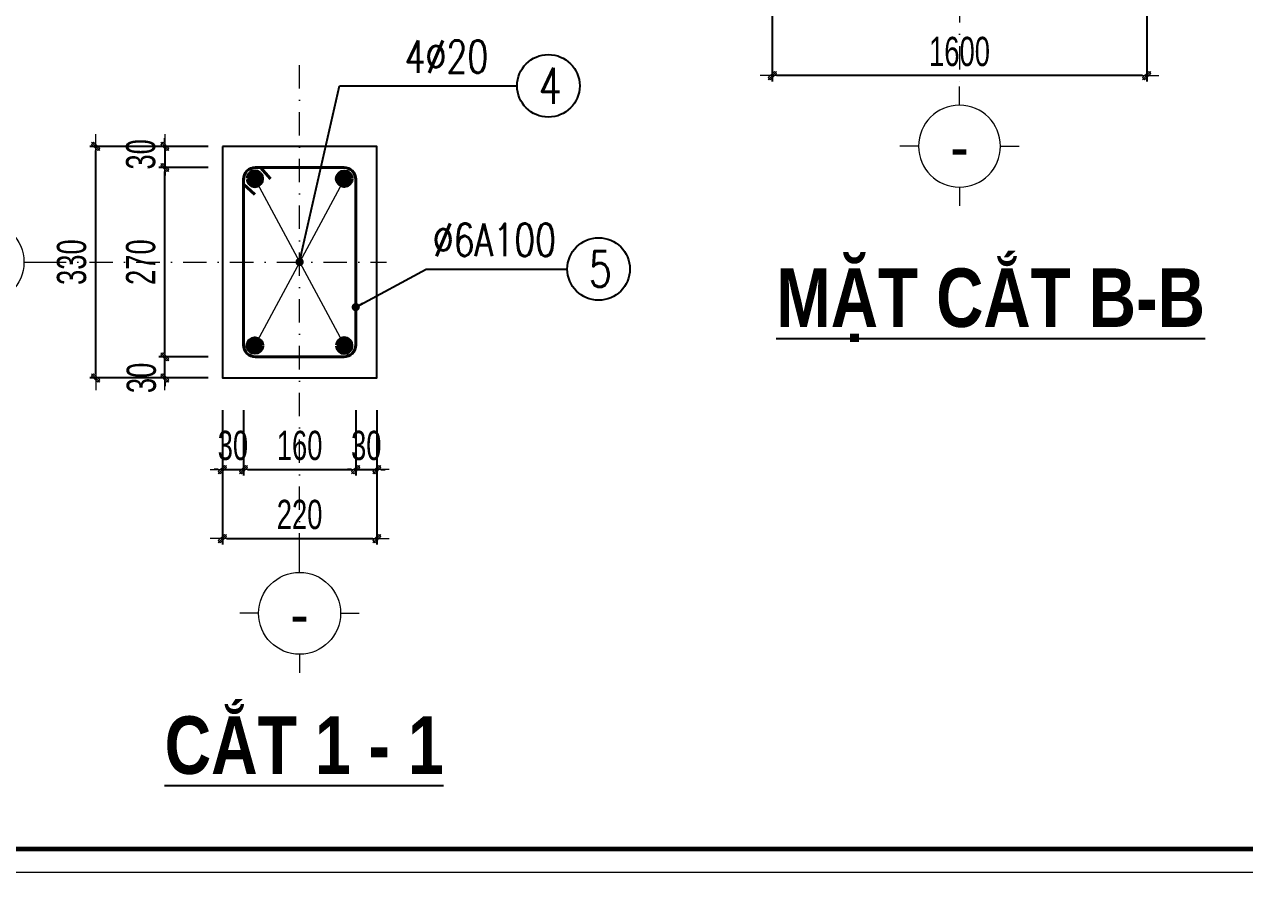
# Model space of a CAD drawing. Header units: millimetres. Extents: x -178395 to 493851, y -561170 to -280028.
# Drawn here: x -55382 to -50167, y -465515 to -461888 of the extents above; entities that cross this region are included whole.
import ezdxf
from ezdxf.enums import TextEntityAlignment as Align

# ---------------------------------------------------------------- set-up
doc = ezdxf.new("R2010")
doc.units = ezdxf.units.MM
doc.header["$MEASUREMENT"] = 0
doc.header["$PDMODE"] = 32
doc.linetypes.add('DASHDOT', pattern=[1, 0.5, -0.25, 0, -0.25])
doc.layers.get('Defpoints').update_dxf_attribs({"color": 1})
for name, color, linetype, lineweight in [('Khungten_LCDI', 7, 'Continuous', 5), ('LC Dim', 8, 'Continuous', 18), ('LC ISO', 153, 'Continuous', 13), ('LC Net dam2', 6, 'Continuous', 40), ('LC Net dam3', 1, 'Continuous', 60), ('LC Net manh', 133, 'Continuous', 5), ('LC Net thay', 63, 'Continuous', 25), ('LC Net truc', 79, 'DASHDOT', 13), ('LC Text1', 3, 'Continuous', 20), ('LC Text2', 7, 'Continuous', 25)]:
    doc.layers.add(name, color=color, linetype=linetype, lineweight=lineweight)
doc.styles.add('HOATBIF', font='hoatbif.shx', dxfattribs={"width": 0.7})
doc.styles.add('Khungten', font='VHAVAN.TTF', dxfattribs={"width": 0.9, "height": 5000})
doc.styles.add('LC 1', font='VHAVANB.TTF')
doc.styles.add('LC 3', font='vnsimli.shx', dxfattribs={"width": 0.75})
doc.styles.add('LC3', font='VHARIALB.TTF', dxfattribs={"width": 0.8})
doc.styles.add('Title', font='VHBLACK.TTF', dxfattribs={"width": 0.8})
doc.dimstyles.new('1-100(1-50)', dxfattribs={"dimscale": 50, "dimtxt": 2.5, "dimasz": 0.35, "dimexe": 0.5, "dimexo": 0, "dimgap": 0.8, "dimtad": 1, "dimdec": 0, "dimzin": 0, "dimdsep": 46, "dimtxsty": 'HOATBIF', "dimblk1": 'DOT', "dimblk2": 'DOT', "dimsah": 1, "dimcen": -1, "dimdle": 1, "dimclrd": 256, "dimclre": 256, "dimclrt": 4, "dimadec": 3, "dimazin": 2, "dimtfac": 0.333333, "dimtdec": 0, "dimtix": 1, "dimtmove": 2, "dimatfit": 3, "dimldrblk": 'DOT', "dimfxl": 1, "dimtvp": 0.833333, "dimtolj": 1, "dimtzin": 0, "dimarcsym": 0})

# ---------------------------------------------------------------- blocks, each defined once
blk = doc.blocks.new('lcdi fix')
at = {"layer": 'Defpoints', "lineweight": 0}
blk.add_lwpolyline([(-1200, -14850), (-1200, 14850), (40800, 14850), (40800, -14850)], close=True, dxfattribs=at)
at = {"layer": 'Khungten_LCDI', "color": 5, "lineweight": 60}
blk.add_lwpolyline([(0, -14650), (0, 14650), (40600, 14650), (40600, -14650)], close=True, dxfattribs=at)
at = {"color": 7, "style": 'Khungten', "width": 0.8}
for tag, p in [('REVISION', (39499, -10746)), ('NGAYHT', (39546, -11609))]:
    blk.add_attdef(tag, text='', height=200, dxfattribs=at).set_placement(p, align=Align.CENTER)
at = {"layer": 'LC Text1', "color": 3, "style": 'LC 1', "width": 1.834006}
for tag, p, p2 in [('TENBANVE1', (36913, -8886), (40339, -8886)), ('TENBANVE2', (36913, -9562), (40339, -9562))]:
    blk.add_attdef(tag, text='', height=250, dxfattribs=at).set_placement(p, p2, align=Align.FIT)
at = {"layer": 'LC Text1', "style": 'Title', "width": 0.7}
blk.add_attdef('SOBANVE', text='', height=250, dxfattribs=at).set_placement((39562, -13896), align=Align.CENTER)
blk = doc.blocks.new('DOT')
at = {"layer": 'LC Dim'}
blk.add_line((-3, 0), (3, 0), dxfattribs=at)
at = {"layer": 'LC Dim', "color": 4}
blk.add_line((-1, -1), (1, 1), dxfattribs=at)
blk.add_lwpolyline([(0.5, 1), (-1, -0.5), (-0.5, -1), (1, 0.5)], close=True, dxfattribs=at)
blk = doc.blocks.new('*D279')
at = {"layer": 'Defpoints', "color": 0, "ltscale": 2, "transparency": 16777216}
for p in [(-52185.7, -461510.1), (-50585.7, -461510.1), (-52185.7, -462107.2)]:
    blk.add_point(p, dxfattribs=at)
at = {"layer": 'LC Dim', "lineweight": -2, "ltscale": 2, "transparency": 16777216}
for p, q in [((-52185.7, -461510.1), (-52185.7, -462132.2)), ((-50585.7, -461510.1), (-50585.7, -462132.2)), ((-50603.2, -462107.2), (-52168.2, -462107.2))]:
    blk.add_line(p, q, dxfattribs=at)
at = {"layer": 'LC Dim', "lineweight": -2, "ltscale": 2, "transparency": 16777216, "xscale": 17.5, "yscale": 17.5, "zscale": 17.5, "rotation": 180}
blk.add_blockref('DOT', (-52185.7, -462107.2), dxfattribs=at)
at = {"layer": 'LC Dim', "lineweight": -2, "ltscale": 2, "transparency": 16777216, "xscale": 17.5, "yscale": 17.5, "zscale": 17.5}
blk.add_blockref('DOT', (-50585.7, -462107.2), dxfattribs=at)
at = {"layer": 'LC Dim', "color": 4, "ltscale": 2, "transparency": 16777216, "insert": (-51385.7, -462004.7), "char_height": 125, "attachment_point": 5, "style": 'HOATBIF'}
blk.add_mtext('\\A1;1600', dxfattribs=at)
blk = doc.blocks.new('_Dot')
at = {"color": 0, "linetype": 'ByBlock', "lineweight": -2}
blk.add_line((-0.5, 0), (-1, 0), dxfattribs=at)
at = {"color": 0, "linetype": 'ByBlock', "const_width": 0.5}
blk.add_lwpolyline([(-0.25, 0, 1), (0.25, 0, 1)], format="xyb", close=True, dxfattribs=at)
blk = doc.blocks.new('TIEUDE1')
at = {"layer": 'LC Text2', "color": 7, "style": 'LC 1'}
blk.add_attdef('TIªU§Ò', text='', height=5, dxfattribs=at).set_placement((0, 0), align=Align.BOTTOM_CENTER)
blk.add_attdef('TL', text='', height=3, dxfattribs=at).set_placement((0, -2), align=Align.TOP_CENTER)
blk = doc.blocks.new('TTRUC')
at = {"layer": 'LC ISO'}
for p, q in [((0, 6.95), (0, 10.13)), ((-6.95, 0), (-10.13, 0)), ((6.95, 0), (10.13, 0)), ((0, -6.95), (0, -10.13))]:
    blk.add_line(p, q, dxfattribs=at)
at = {"layer": 'LC Net manh'}
blk.add_circle((0, 0), 6.95, dxfattribs=at)
blk = doc.blocks.new('theptron1')
at = {"layer": 'LC Net dam3'}
for p, q in [((-0.5, 0), (0.5, 0)), ((-0.354, 0.354), (0.354, -0.354)), ((0.354, 0.354), (-0.354, -0.354)), ((0, 0.5), (0, -0.5))]:
    blk.add_line(p, q, dxfattribs=at)
blk.add_circle((0, 0), 0.5, dxfattribs=at)
blk = doc.blocks.new('*D152')
at = {"layer": 'Defpoints', "color": 0, "ltscale": 2, "transparency": 16777216}
for p in [(-54535.9, -463538.4), (-54445.9, -463538.4), (-54445.9, -463791.9)]:
    blk.add_point(p, dxfattribs=at)
at = {"layer": 'LC Dim', "lineweight": -2, "ltscale": 2, "transparency": 16777216}
for p, q in [((-54535.9, -463538.4), (-54535.9, -463816.9)), ((-54445.9, -463538.4), (-54445.9, -463816.9)), ((-54553.4, -463791.9), (-54570.9, -463791.9)), ((-54535.9, -463791.9), (-54445.9, -463791.9)), ((-54428.4, -463791.9), (-54410.9, -463791.9))]:
    blk.add_line(p, q, dxfattribs=at)
at = {"layer": 'LC Dim', "lineweight": -2, "ltscale": 2, "transparency": 16777216, "xscale": 17.5, "yscale": 17.5, "zscale": 17.5}
blk.add_blockref('DOT', (-54535.9, -463791.9), dxfattribs=at)
at = {"layer": 'LC Dim', "lineweight": -2, "ltscale": 2, "transparency": 16777216, "xscale": 17.5, "yscale": 17.5, "zscale": 17.5, "rotation": 180}
blk.add_blockref('DOT', (-54445.9, -463791.9), dxfattribs=at)
at = {"layer": 'LC Dim', "color": 4, "ltscale": 2, "transparency": 16777216, "insert": (-54490.9, -463689.4), "char_height": 125, "attachment_point": 5, "style": 'HOATBIF'}
blk.add_mtext('\\A1;30', dxfattribs=at)
blk = doc.blocks.new('*D153')
at = {"layer": 'Defpoints', "color": 0, "ltscale": 2, "transparency": 16777216}
for p in [(-54445.9, -463538.4), (-53965.9, -463538.4), (-53965.9, -463791.9)]:
    blk.add_point(p, dxfattribs=at)
at = {"layer": 'LC Dim', "lineweight": -2, "ltscale": 2, "transparency": 16777216}
for p, q in [((-54445.9, -463538.4), (-54445.9, -463816.9)), ((-53965.9, -463538.4), (-53965.9, -463816.9)), ((-54428.4, -463791.9), (-53983.4, -463791.9))]:
    blk.add_line(p, q, dxfattribs=at)
at = {"layer": 'LC Dim', "lineweight": -2, "ltscale": 2, "transparency": 16777216, "xscale": 17.5, "yscale": 17.5, "zscale": 17.5, "rotation": 180}
blk.add_blockref('DOT', (-54445.9, -463791.9), dxfattribs=at)
at = {"layer": 'LC Dim', "lineweight": -2, "ltscale": 2, "transparency": 16777216, "xscale": 17.5, "yscale": 17.5, "zscale": 17.5}
blk.add_blockref('DOT', (-53965.9, -463791.9), dxfattribs=at)
at = {"layer": 'LC Dim', "color": 4, "ltscale": 2, "transparency": 16777216, "insert": (-54205.9, -463689.4), "char_height": 125, "attachment_point": 5, "style": 'HOATBIF'}
blk.add_mtext('\\A1;160', dxfattribs=at)
blk = doc.blocks.new('*D154')
at = {"layer": 'Defpoints', "color": 0, "ltscale": 2, "transparency": 16777216}
for p in [(-53965.9, -463538.4), (-53875.9, -463538.4), (-53875.9, -463791.9)]:
    blk.add_point(p, dxfattribs=at)
at = {"layer": 'LC Dim', "lineweight": -2, "ltscale": 2, "transparency": 16777216}
for p, q in [((-53965.9, -463538.4), (-53965.9, -463816.9)), ((-53875.9, -463538.4), (-53875.9, -463816.9)), ((-53983.4, -463791.9), (-54000.9, -463791.9)), ((-53965.9, -463791.9), (-53875.9, -463791.9)), ((-53858.4, -463791.9), (-53840.9, -463791.9))]:
    blk.add_line(p, q, dxfattribs=at)
at = {"layer": 'LC Dim', "lineweight": -2, "ltscale": 2, "transparency": 16777216, "xscale": 17.5, "yscale": 17.5, "zscale": 17.5}
blk.add_blockref('DOT', (-53965.9, -463791.9), dxfattribs=at)
at = {"layer": 'LC Dim', "lineweight": -2, "ltscale": 2, "transparency": 16777216, "xscale": 17.5, "yscale": 17.5, "zscale": 17.5, "rotation": 180}
blk.add_blockref('DOT', (-53875.9, -463791.9), dxfattribs=at)
at = {"layer": 'LC Dim', "color": 4, "ltscale": 2, "transparency": 16777216, "insert": (-53920.9, -463689.4), "char_height": 125, "attachment_point": 5, "style": 'HOATBIF'}
blk.add_mtext('\\A1;30', dxfattribs=at)
blk = doc.blocks.new('*D155')
at = {"layer": 'Defpoints', "color": 0, "ltscale": 2, "transparency": 16777216}
for p in [(-54535.9, -463538.4), (-53875.9, -463538.4), (-53875.9, -464087.1)]:
    blk.add_point(p, dxfattribs=at)
at = {"layer": 'LC Dim', "lineweight": -2, "ltscale": 2, "transparency": 16777216}
for p, q in [((-54535.9, -463538.4), (-54535.9, -464112.1)), ((-53875.9, -463538.4), (-53875.9, -464112.1)), ((-54518.4, -464087.1), (-53893.4, -464087.1))]:
    blk.add_line(p, q, dxfattribs=at)
at = {"layer": 'LC Dim', "lineweight": -2, "ltscale": 2, "transparency": 16777216, "xscale": 17.5, "yscale": 17.5, "zscale": 17.5, "rotation": 180}
blk.add_blockref('DOT', (-54535.9, -464087.1), dxfattribs=at)
at = {"layer": 'LC Dim', "lineweight": -2, "ltscale": 2, "transparency": 16777216, "xscale": 17.5, "yscale": 17.5, "zscale": 17.5}
blk.add_blockref('DOT', (-53875.9, -464087.1), dxfattribs=at)
at = {"layer": 'LC Dim', "color": 4, "ltscale": 2, "transparency": 16777216, "insert": (-54205.9, -463984.6), "char_height": 125, "attachment_point": 5, "style": 'HOATBIF'}
blk.add_mtext('\\A1;220', dxfattribs=at)
blk = doc.blocks.new('*D156')
at = {"layer": 'Defpoints', "color": 0, "ltscale": 2, "transparency": 16777216}
for p in [(-54782, -463309.9), (-54596.1, -463309.9), (-54596.1, -463399.9)]:
    blk.add_point(p, dxfattribs=at)
at = {"layer": 'LC Dim', "lineweight": -2, "ltscale": 2, "transparency": 16777216}
for p, q in [((-54596.1, -463309.9), (-54807, -463309.9)), ((-54782, -463292.4), (-54782, -463274.9)), ((-54782, -463399.9), (-54782, -463309.9)), ((-54596.1, -463399.9), (-54807, -463399.9)), ((-54782, -463417.4), (-54782, -463434.9))]:
    blk.add_line(p, q, dxfattribs=at)
at = {"layer": 'LC Dim', "lineweight": -2, "ltscale": 2, "transparency": 16777216, "xscale": 17.5, "yscale": 17.5, "zscale": 17.5}
for p, rotation in [((-54782, -463309.9), 270), ((-54782, -463399.9), 90)]:
    blk.add_blockref('DOT', p, dxfattribs=dict(at, rotation=rotation))
at = {"layer": 'LC Dim', "color": 4, "ltscale": 2, "transparency": 16777216, "insert": (-54881.6, -463399.9), "char_height": 125, "attachment_point": 5, "rotation": 90, "style": 'HOATBIF'}
blk.add_mtext('\\A1;30', dxfattribs=at)
blk = doc.blocks.new('*D157')
at = {"layer": 'Defpoints', "color": 0, "ltscale": 2, "transparency": 16777216}
for p in [(-54782, -462499.9), (-54596.1, -462499.9), (-54596.1, -463309.9)]:
    blk.add_point(p, dxfattribs=at)
at = {"layer": 'LC Dim', "lineweight": -2, "ltscale": 2, "transparency": 16777216}
for p, q in [((-54596.1, -462499.9), (-54807, -462499.9)), ((-54782, -463292.4), (-54782, -462517.4)), ((-54596.1, -463309.9), (-54807, -463309.9))]:
    blk.add_line(p, q, dxfattribs=at)
at = {"layer": 'LC Dim', "lineweight": -2, "ltscale": 2, "transparency": 16777216, "xscale": 17.5, "yscale": 17.5, "zscale": 17.5}
for p, rotation in [((-54782, -462499.9), 90), ((-54782, -463309.9), 270)]:
    blk.add_blockref('DOT', p, dxfattribs=dict(at, rotation=rotation))
at = {"layer": 'LC Dim', "color": 4, "ltscale": 2, "transparency": 16777216, "insert": (-54884.5, -462904.9), "char_height": 125, "attachment_point": 5, "rotation": 90, "style": 'HOATBIF'}
blk.add_mtext('\\A1;270', dxfattribs=at)
blk = doc.blocks.new('*D158')
at = {"layer": 'Defpoints', "color": 0, "ltscale": 2, "transparency": 16777216}
for p in [(-55077.3, -462409.9), (-54596.1, -462409.9), (-54596.1, -463399.9)]:
    blk.add_point(p, dxfattribs=at)
at = {"layer": 'LC Dim', "lineweight": -2, "ltscale": 2, "transparency": 16777216}
for p, q in [((-54596.1, -462409.9), (-55102.3, -462409.9)), ((-55077.3, -463382.4), (-55077.3, -462427.4)), ((-54596.1, -463399.9), (-55102.3, -463399.9))]:
    blk.add_line(p, q, dxfattribs=at)
at = {"layer": 'LC Dim', "lineweight": -2, "ltscale": 2, "transparency": 16777216, "xscale": 17.5, "yscale": 17.5, "zscale": 17.5}
for p, rotation in [((-55077.3, -462409.9), 90), ((-55077.3, -463399.9), 270)]:
    blk.add_blockref('DOT', p, dxfattribs=dict(at, rotation=rotation))
at = {"layer": 'LC Dim', "color": 4, "ltscale": 2, "transparency": 16777216, "insert": (-55179.8, -462904.9), "char_height": 125, "attachment_point": 5, "rotation": 90, "style": 'HOATBIF'}
blk.add_mtext('\\A1;330', dxfattribs=at)
blk = doc.blocks.new('*D160')
at = {"layer": 'Defpoints', "color": 0, "ltscale": 2, "transparency": 16777216}
for p in [(-54596.1, -462409.9), (-54782, -462499.9), (-54596.1, -462499.9)]:
    blk.add_point(p, dxfattribs=at)
at = {"layer": 'LC Dim', "lineweight": -2, "ltscale": 2, "transparency": 16777216}
for p, q in [((-54782, -462392.4), (-54782, -462374.9)), ((-54596.1, -462409.9), (-54807, -462409.9)), ((-54782, -462409.9), (-54782, -462499.9)), ((-54596.1, -462499.9), (-54807, -462499.9)), ((-54782, -462517.4), (-54782, -462534.9))]:
    blk.add_line(p, q, dxfattribs=at)
at = {"layer": 'LC Dim', "lineweight": -2, "ltscale": 2, "transparency": 16777216, "xscale": 17.5, "yscale": 17.5, "zscale": 17.5}
for p, rotation in [((-54782, -462409.9), 270), ((-54782, -462499.9), 90)]:
    blk.add_blockref('DOT', p, dxfattribs=dict(at, rotation=rotation))
at = {"layer": 'LC Dim', "color": 4, "ltscale": 2, "transparency": 16777216, "insert": (-54884.4, -462443.9), "char_height": 125, "attachment_point": 5, "rotation": 90, "style": 'HOATBIF'}
blk.add_mtext('\\A1;30', dxfattribs=at)

msp = doc.modelspace()

# ---------------------------------------------------------------- linework, layer by layer
at = {"layer": 'LC Dim', "ltscale": 2}
for p, q in [((-54397, -462548), (-54014, -463261.1)), ((-54014, -462548), (-54397, -463261.1))]:
    msp.add_line(p, q, dxfattribs=at)
at = {"layer": 'LC Net dam2'}
for p, q in [((-54373.2, -462499.9), (-54330.1, -462548.2)), ((-54445.9, -462571.2), (-54396.8, -462614.9))]:
    msp.add_line(p, q, dxfattribs=at)
msp.add_lwpolyline([(-54445.9, -462551), (-54445.9, -463258.9, 0.414214), (-54394.9, -463309.9), (-54016.9, -463309.9, 0.414214), (-53965.9, -463258.9), (-53965.9, -462551, 0.414214), (-54016.9, -462499.9), (-54394.9, -462499.9, 0.414214)], format="xyb", close=True, dxfattribs=at)
at = {"layer": 'LC Net thay', "linetype": 'Continuous', "ltscale": 1000}
msp.add_lwpolyline([(-54535.9, -462409.9), (-54535.9, -463399.9), (-53875.9, -463399.9), (-53875.9, -462409.9)], close=True, dxfattribs=at)
at = {"layer": 'LC Net truc', "ltscale": 200}
for p, q in [((-51385.7, -457378.3), (-51385.7, -462179.3)), ((-54205.9, -464163.8), (-54205.9, -462060.7)), ((-55304, -462904.9), (-53834.4, -462904.9))]:
    msp.add_line(p, q, dxfattribs=at)
at = {"layer": 'LC Text2', "ltscale": 100}
for centre in [(-53142.6, -462150.9), (-52928.1, -462934.2)]:
    msp.add_circle(centre, 133.8, dxfattribs=at)

# ---------------------------------------------------------------- block references
at = {"layer": 'LC Dim', "yscale": 60.00000000069849}
for p, xscale, zscale in [((-54397, -462548), -60.00000000069849, 60.00000000064909), ((-54014.8, -462548), 60.00000000069849, 60.00000000069849)]:
    msp.add_blockref('theptron1', p, dxfattribs=dict(at, xscale=xscale, zscale=zscale))
for p, xscale, zscale, rotation in [((-54397, -463261.8), 60.00000000069849, 60.00000000069849, 180.0000000004822), ((-54014.8, -463261.8), -60.00000000069849, 60.00000000064909, 180)]:
    msp.add_blockref('theptron1', p, dxfattribs=dict(at, xscale=xscale, zscale=zscale, rotation=rotation))
at = {"layer": 'LC ISO', "yscale": 25.19610424696835, "zscale": 25.19610424696835}
for p, xscale in [((-51385.7, -462409.1), -25.19610424696835), ((-55559.2, -462904.9), 25.19610424696835), ((-54205.9, -464406.5), 25.19610424696835)]:
    msp.add_blockref('TTRUC', p, dxfattribs=dict(at, xscale=xscale))
at = {"layer": 'LC Net thay', "xscale": 0.5000000000000013, "yscale": 0.5000000000000013, "zscale": 0.5000000000000013}
msp.add_blockref('lcdi fix', (-66074.7, -458090.4), dxfattribs=at)
at = {"layer": 'LC Text2'}
ref = msp.add_blockref('TIEUDE1', (-51233.9, -463256.9), dxfattribs=dict(at, xscale=-50.8, yscale=50.8, zscale=50.8))
ref.add_attrib('TIªU§Ò', '%%UmÆt c¾t B-B', dxfattribs={"color": 7, "height": 250.16, "style": 'LC3', "width": 0.8}).set_placement((-51252.6, -463256.9), align=Align.BOTTOM_CENTER)
ref = msp.add_blockref('TIEUDE1', (-54180.5, -465167.1), dxfattribs=dict(at, xscale=-50.00000000009664, yscale=50.00000000009664, zscale=50.00000000009664))
ref.add_attrib('TIªU§Ò', '%%Uc¾t 1 - 1', dxfattribs={"color": 7, "height": 246.221, "style": 'LC3', "width": 0.8}).set_placement((-54186.5, -465167.1), align=Align.BOTTOM_CENTER)

# ---------------------------------------------------------------- texts
at = {"layer": 'LC Text1', "ltscale": 0.2, "style": 'LC 1', "width": 0.9}
for p in [(-51385.6, -462569.6), (-54205.9, -464567)]:
    msp.add_text('-', height=197.3, dxfattribs=at).set_placement(p, align=Align.BOTTOM_CENTER)
at = {"layer": 'LC Text2', "linetype": 'ByBlock', "style": 'LC 3', "width": 0.75}
for s, p in [('4%%C20', (-53757, -462095.5)), ('%%C6A100', (-53636.7, -462878.8))]:
    msp.add_text(s, height=138.89, dxfattribs=at).set_placement(p)
at = {"layer": 'LC Text2', "ltscale": 100, "style": 'LC 3', "width": 0.75}
for s, p in [('4', (-53135.1, -462150.9)), ('5', (-52920.6, -462934.2))]:
    msp.add_text(s, height=152.8, dxfattribs=at).set_placement(p, align=Align.MIDDLE_CENTER)

# ---------------------------------------------------------------- dimensions: what is measured, and where the dimension line sits
at = {"layer": 'LC Dim', "ltscale": 2}
dim = msp.add_linear_dim(base=(-52185.7, -462107.2), p1=(-50585.7, -461510.1), p2=(-52185.7, -461510.1), angle=180, dimstyle='1-100(1-50)', dxfattribs=at)
dim.commit()
dim.dimension.update_dxf_attribs({"geometry": '*D279', "text_midpoint": (-51385.7, -462004.7)})
for base, p1, p2, picture, middle in [((-55077.3, -462409.9), (-54596.1, -463399.9), (-54596.1, -462409.9), '*D158', (-55179.8, -462904.9)), ((-54782, -462499.9), (-54596.1, -463309.9), (-54596.1, -462499.9), '*D157', (-54884.5, -462904.9))]:
    dim = msp.add_linear_dim(base=base, p1=p1, p2=p2, angle=90, dimstyle='1-100(1-50)', override={"dimlfac": 0.333333}, dxfattribs=at)
    dim.commit()
    dim.dimension.update_dxf_attribs({"geometry": picture, "text_midpoint": middle})
for base, p1, p2, picture, middle in [((-54782, -462499.9), (-54596.1, -462409.9), (-54596.1, -462499.9), '*D160', (-54884.4, -462443.9)), ((-54782, -463309.9), (-54596.1, -463399.9), (-54596.1, -463309.9), '*D156', (-54881.6, -463399.9))]:
    dim = msp.add_linear_dim(base=base, p1=p1, p2=p2, angle=90, dimstyle='1-100(1-50)', override={"dimlfac": 0.333333}, dxfattribs=at)
    dim.commit()
    dim.dimension.update_dxf_attribs({"geometry": picture, "text_midpoint": middle, "dimtype": 160})
for base, p1, p2, picture, middle in [((-54445.9, -463791.9), (-54535.9, -463538.4), (-54445.9, -463538.4), '*D152', (-54490.9, -463689.4)), ((-53875.9, -464087.1), (-54535.9, -463538.4), (-53875.9, -463538.4), '*D155', (-54205.9, -463984.6)), ((-53965.9, -463791.9), (-54445.9, -463538.4), (-53965.9, -463538.4), '*D153', (-54205.9, -463689.4)), ((-53875.9, -463791.9), (-53965.9, -463538.4), (-53875.9, -463538.4), '*D154', (-53920.9, -463689.4))]:
    dim = msp.add_linear_dim(base=base, p1=p1, p2=p2, dimstyle='1-100(1-50)', override={"dimlfac": 0.333333}, dxfattribs=at)
    dim.commit()
    dim.dimension.update_dxf_attribs({"geometry": picture, "text_midpoint": middle})

# ---------------------------------------------------------------- leaders
for points in [[(-54205.9, -462904.2), (-54035.9, -462150.9), (-53276.4, -462150.9)], [(-53965.9, -463097.2), (-53665.7, -462934.2), (-53061.9, -462934.2)]]:
    msp.add_leader(points, dimstyle='1-100(1-50)', override={"dimasz": 0.7}, dxfattribs=at)

doc.saveas('drawing.dxf')
